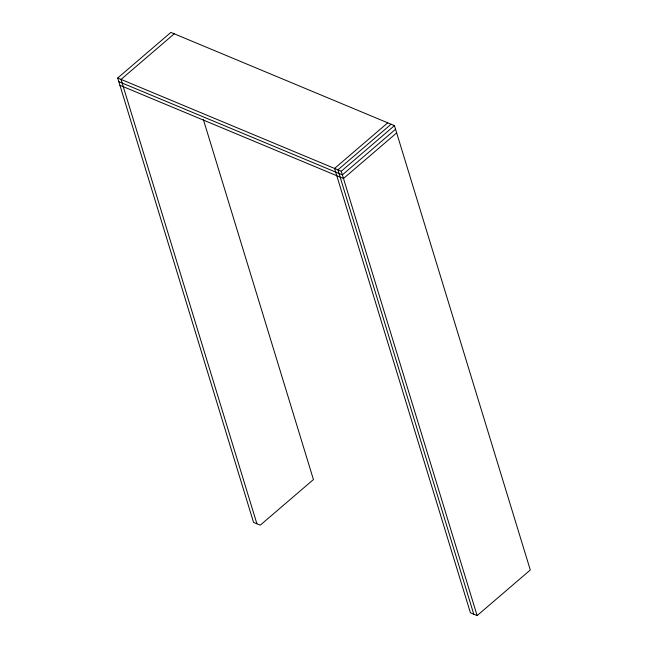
<?xml version="1.0" encoding="UTF-8"?>
<svg xmlns="http://www.w3.org/2000/svg" width="648" height="648" viewBox="0 0 648 648"><rect width="100%" height="100%" fill="white"/><g stroke="black" fill="none" stroke-linecap="round" stroke-linejoin="round"><path stroke-width="0.97" d="M203.334 119.426L313.438 479.56L260.261 525.172L253.554 522.377L117.701 78.003L170.878 32.4L394.446 125.623L530.299 569.997L477.122 615.6L470.416 612.806L334.562 168.44L387.739 122.828M174.231 33.801L121.055 79.404L256.908 523.77M391.092 124.23L337.916 169.833L473.769 614.199M117.701 78.003L341.269 171.234L394.446 125.623M395.555 129.26L342.379 174.871L118.811 81.64M396.665 132.897L343.489 178.508L119.921 85.277M341.269 171.234L477.122 615.6"/></g></svg>
